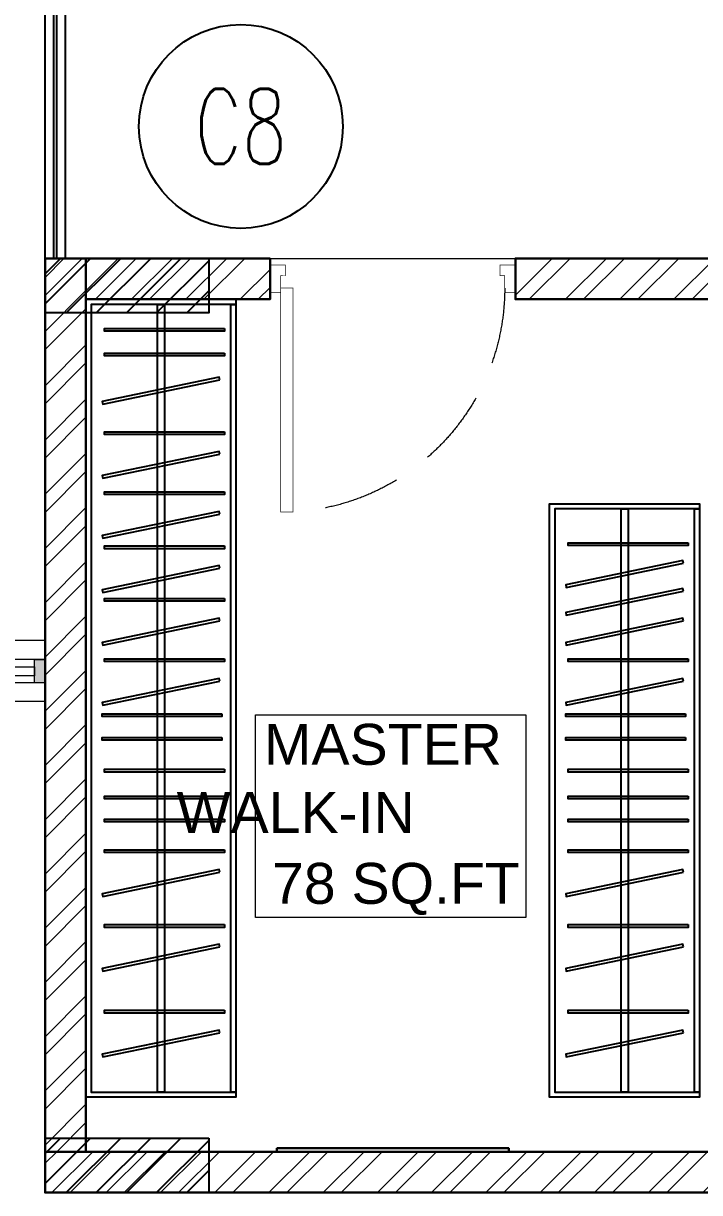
# Model space of a CAD drawing. Header units: inches. Extents: x 16106347 to 16308397, y -515360 to -420631.
# Drawn here: x 16181256 to 16183735, y -508146 to -503859 of the extents above; entities that cross this region are included whole.
import ezdxf
from ezdxf.enums import TextEntityAlignment as Align

# ---------------------------------------------------------------- set-up
doc = ezdxf.new("R2010")
doc.units = ezdxf.units.IN
doc.header["$LTSCALE"] = 1000
doc.header["$MEASUREMENT"] = 0
doc.linetypes.add('DASHED2', pattern=[0.375, 0.25, -0.125])
for name, color, linetype, lineweight in [('$TD_AUDIT_GENERATED_(12FAFF)', 37, 'Continuous', 20), ('dim', 251, 'Continuous', 9), ('Dimension', 18, 'Continuous', 5), ('DOOR', 251, 'Continuous', 20), ('ELE', 252, 'Continuous', 5), ('GLASS', 140, 'Continuous', 25), ('HA', 253, 'Continuous', 5), ('HACTH', 8, 'Continuous', 5), ('P GLASS', 140, 'Continuous', 25), ('WALL', 7, 'Continuous', 30), ('window', 150, 'Continuous', 9)]:
    doc.layers.add(name, color=color, linetype=linetype, lineweight=lineweight)
for name, color, linetype in [('00', 252, 'Continuous'), ('FURINTURE', 37, 'Continuous'), ('S-COLUMN', 1, 'Continuous'), ('S-COLUMN CIRCLE', 9, 'Continuous'), ('S-COLUMN HATCH', 8, 'Continuous'), ('S-COLUMN NO', 2, 'Continuous'), ('TEXT', 7, 'Continuous')]:
    doc.layers.add(name, color=color, linetype=linetype)
doc.styles.add('ARIAL', font='ARIALN.TTF')
doc.styles.add('ROMANS', font='simplex.shx', dxfattribs={"width": 0.7})
pattern_1 = [(45, (20506.6113, 338131.157), (-3.97747564, 3.97747564), []), (45, (20509.263, 338131.157), (-3.97747564, 3.97747564), [])]

# ---------------------------------------------------------------- blocks, each defined once
blk = doc.blocks.new('PASSAGEWINDOWW')
at = {"layer": 'HACTH', "lineweight": -3, "ltscale": 1.5}
for points in [[(332554.05, -16990.65), (332554.05, -16987.32), (332552.52, -16987.32), (332552.52, -16990.65), (332554.04, -16990.65)], [(332690.52, -16990.65), (332690.52, -16987.32), (332688.98, -16987.32), (332688.98, -16988.39), (332688.98, -16989.71), (332688.98, -16990.65)]]:
    blk.add_hatch(color=252, dxfattribs=at).paths.add_polyline_path(points)
at = {"layer": 'P GLASS', "color": 140, "ltscale": 19, "elevation": 0}
for points in [[(332685.31, -16988.89), (332557.72, -16988.89)], [(332685.31, -16989.22), (332557.72, -16989.22)]]:
    blk.add_lwpolyline(points, dxfattribs=at)
at = {"layer": 'window', "color": 18, "ltscale": 19}
for p, q in [((332554.05, -16987.32, 0), (332552.52, -16987.32, 0)), ((332554.05, -16988.39, 0), (332554.05, -16987.32, 0)), ((332688.98, -16988.39, 0), (332688.98, -16987.32, 0)), ((332688.98, -16987.32, 0), (332690.52, -16987.32, 0)), ((332554.05, -16988.39, 0), (332554.05, -16989.71, 0)), ((332554.05, -16989.71, 0), (332554.05, -16988.39, 0)), ((332554.05, -16990.65, 0), (332552.52, -16990.65, 0)), ((332554.05, -16990.65, 0), (332554.05, -16989.71, 0)), ((332557.72, -16989.71, 0), (332685.31, -16989.71, 0)), ((332688.98, -16990.65, 0), (332690.52, -16990.65, 0))]:
    blk.add_line(p, q, dxfattribs=at)
at = {"layer": 'window', "color": 7}
blk.add_line((332557.72, -16988.39, 0), (332685.31, -16988.39, 0), dxfattribs=at)
at = {"layer": 'window', "color": 18, "ltscale": 19, "elevation": 0}
for points in [[(332690.52, -16990.65), (332552.52, -16990.65), (332552.52, -16987.32), (332690.52, -16987.32)], [(332554.05, -16989.71), (332557.72, -16989.71), (332557.72, -16988.39), (332554.05, -16988.39)], [(332688.98, -16989.71), (332685.31, -16989.71), (332685.31, -16988.39), (332688.98, -16988.39)]]:
    blk.add_lwpolyline(points, close=True, dxfattribs=at)
blk = doc.blocks.new('masterwardrobenew2nd')
at = {"layer": 'FURINTURE', "color": 250, "elevation": 0}
for points in [[(355912.73, -14419.67), (355912.73, -14420.42), (355890.73, -14420.42), (355890.73, -14333.42), (355912.73, -14333.42), (355912.73, -14334.17), (355891.48, -14334.17), (355891.48, -14419.67)], [(355911.98, -14419.67), (355911.98, -14334.17), (355891.48, -14334.17), (355891.48, -14419.67)], [(355902.23, -14334.17), (355902.23, -14419.67), (355901.23, -14419.67), (355901.23, -14334.17)], [(355912.73, -14334.17), (355912.73, -14419.67), (355911.98, -14419.67), (355911.98, -14334.17)]]:
    blk.add_lwpolyline(points, close=True, dxfattribs=at)
for points in [[(355911.04, -14339.14), (355911.04, -14339.54), (355893.45, -14339.54), (355893.45, -14339.14), (355911.04, -14339.14)], [(355910.37, -14342.12), (355910.28, -14341.73), (355893.09, -14345.29), (355893.18, -14345.68), (355910.37, -14342.12)], [(355910.37, -14346.2), (355910.28, -14345.81), (355893.09, -14349.36), (355893.18, -14349.75), (355910.37, -14346.2)], [(355910.37, -14350.59), (355910.28, -14350.2), (355893.09, -14353.76), (355893.18, -14354.15), (355910.37, -14350.59)], [(355911.04, -14356.12), (355911.04, -14356.52), (355893.45, -14356.52), (355893.45, -14356.12), (355911.04, -14356.12)], [(355910.37, -14359.4), (355910.28, -14359.01), (355893.09, -14362.56), (355893.18, -14362.95), (355910.37, -14359.4)], [(355910.68, -14364.2), (355910.68, -14364.6), (355893.09, -14364.6), (355893.09, -14364.2), (355910.68, -14364.2)], [(355910.68, -14367.69), (355910.68, -14368.09), (355893.09, -14368.09), (355893.09, -14367.69), (355910.68, -14367.69)], [(355911.04, -14372.34), (355911.04, -14372.74), (355893.45, -14372.74), (355893.45, -14372.34), (355911.04, -14372.34)], [(355911.04, -14376.29), (355911.04, -14376.69), (355893.45, -14376.69), (355893.45, -14376.29), (355911.04, -14376.29)], [(355911.04, -14379.67), (355911.04, -14380.07), (355893.45, -14380.07), (355893.45, -14379.67), (355911.04, -14379.67)], [(355911.04, -14384.16), (355911.04, -14384.56), (355893.45, -14384.56), (355893.45, -14384.16), (355911.04, -14384.16)], [(355910.37, -14387.44), (355910.28, -14387.05), (355893.09, -14390.6), (355893.18, -14390.99), (355910.37, -14387.44)], [(355911.04, -14395.12), (355911.04, -14395.52), (355893.45, -14395.52), (355893.45, -14395.12), (355911.04, -14395.12)], [(355910.37, -14398.4), (355910.28, -14398.01), (355893.09, -14401.56), (355893.18, -14401.95), (355910.37, -14398.4)], [(355911.04, -14407.69), (355911.04, -14408.09), (355893.45, -14408.09), (355893.45, -14407.69), (355911.04, -14407.69)], [(355910.37, -14410.97), (355910.28, -14410.58), (355893.09, -14414.14), (355893.18, -14414.53), (355910.37, -14410.97)]]:
    blk.add_lwpolyline(points, dxfattribs=at)
blk = doc.blocks.new('newmaster')
at = {"layer": 'FURINTURE', "color": 250, "elevation": 0}
for points in [[(355844.73, -14419.67), (355844.73, -14420.42), (355822.73, -14420.42), (355822.73, -14303.42), (355844.73, -14303.42), (355844.73, -14304.17), (355823.48, -14304.17), (355823.48, -14419.67)], [(355843.98, -14419.67), (355843.98, -14304.17), (355823.48, -14304.17), (355823.48, -14419.67)], [(355834.23, -14304.17), (355834.23, -14419.67), (355833.23, -14419.67), (355833.23, -14304.17)], [(355844.73, -14304.17), (355844.73, -14419.67), (355843.98, -14419.67), (355843.98, -14304.17)]]:
    blk.add_lwpolyline(points, close=True, dxfattribs=at)
for points in [[(355843.03, -14307.7), (355843.03, -14308.1), (355825.45, -14308.1), (355825.45, -14307.7), (355843.03, -14307.7)], [(355843.03, -14311.32), (355843.03, -14311.72), (355825.45, -14311.72), (355825.45, -14311.32), (355843.03, -14311.32)], [(355842.36, -14315.25), (355842.27, -14314.86), (355825.09, -14318.42), (355825.18, -14318.81), (355842.36, -14315.25)], [(355843.03, -14322.83), (355843.03, -14323.23), (355825.45, -14323.23), (355825.45, -14322.83), (355843.03, -14322.83)], [(355842.36, -14326.11), (355842.27, -14325.72), (355825.09, -14329.27), (355825.18, -14329.66), (355842.36, -14326.11)], [(355843.03, -14331.64), (355843.03, -14332.04), (355825.45, -14332.04), (355825.45, -14331.64), (355843.03, -14331.64)], [(355842.36, -14334.92), (355842.27, -14334.53), (355825.09, -14338.08), (355825.18, -14338.47), (355842.36, -14334.92)], [(355843.03, -14339.59), (355843.03, -14339.99), (355825.45, -14339.99), (355825.45, -14339.59), (355843.03, -14339.59)], [(355842.36, -14342.87), (355842.27, -14342.48), (355825.09, -14346.04), (355825.18, -14346.43), (355842.36, -14342.87)], [(355843.03, -14347.31), (355843.03, -14347.71), (355825.45, -14347.71), (355825.45, -14347.31), (355843.03, -14347.31)], [(355842.36, -14350.59), (355842.27, -14350.2), (355825.09, -14353.76), (355825.18, -14354.15), (355842.36, -14350.59)], [(355843.03, -14356.12), (355843.03, -14356.52), (355825.45, -14356.52), (355825.45, -14356.12), (355843.03, -14356.12)], [(355842.36, -14359.4), (355842.27, -14359.01), (355825.09, -14362.56), (355825.18, -14362.95), (355842.36, -14359.4)], [(355842.67, -14364.2), (355842.67, -14364.6), (355825.09, -14364.6), (355825.09, -14364.2), (355842.67, -14364.2)], [(355842.67, -14367.69), (355842.67, -14368.09), (355825.09, -14368.09), (355825.09, -14367.69), (355842.67, -14367.69)], [(355843.03, -14372.34), (355843.03, -14372.74), (355825.45, -14372.74), (355825.45, -14372.34), (355843.03, -14372.34)], [(355843.03, -14376.29), (355843.03, -14376.69), (355825.45, -14376.69), (355825.45, -14376.29), (355843.03, -14376.29)], [(355843.03, -14379.67), (355843.03, -14380.07), (355825.45, -14380.07), (355825.45, -14379.67), (355843.03, -14379.67)], [(355843.03, -14384.16), (355843.03, -14384.56), (355825.45, -14384.56), (355825.45, -14384.16), (355843.03, -14384.16)], [(355842.36, -14387.44), (355842.27, -14387.05), (355825.09, -14390.6), (355825.18, -14390.99), (355842.36, -14387.44)], [(355843.03, -14395.12), (355843.03, -14395.52), (355825.45, -14395.52), (355825.45, -14395.12), (355843.03, -14395.12)], [(355842.36, -14398.4), (355842.27, -14398.01), (355825.09, -14401.56), (355825.18, -14401.95), (355842.36, -14398.4)], [(355843.03, -14407.69), (355843.03, -14408.09), (355825.45, -14408.09), (355825.45, -14407.69), (355843.03, -14407.69)], [(355842.36, -14410.97), (355842.27, -14410.58), (355825.09, -14414.14), (355825.18, -14414.53), (355842.36, -14410.97)]]:
    blk.add_lwpolyline(points, dxfattribs=at)
blk = doc.blocks.new('800mm wide flush door')
at = {"layer": 'DOOR', "const_width": 2}
for points in [[(35, 75), (34.9, 805), (74.9, 805), (75, 75)], [(50, 35), (35, 34.9), (35, 89.9), (0, 89.9), (0, -0.1), (50, 0)], [(750, 35), (765, 35), (765, 90), (800, 90), (800, 0), (750, 0)]]:
    blk.add_lwpolyline(points, close=True, dxfattribs=at)
at = {"layer": 'DOOR', "linetype": 'DASHED2'}
blk.add_arc((32.9, 74.1), 732.1, 0.0672, 86.714, dxfattribs=at)
blk = doc.blocks.new('masterbedglazing')
at = {"layer": 'FURINTURE', "color": 7, "elevation": 0}
blk.add_lwpolyline([(355819.72, -14093.36), (355816.72, -14093.36), (355816.72, -14305.39), (355819.72, -14305.39)], close=True, dxfattribs=at)
at = {"layer": 'GLASS', "elevation": 0}
blk.add_lwpolyline([(355818.47, -14093.36), (355817.97, -14093.36), (355817.97, -14305.39), (355818.47, -14305.39)], close=True, dxfattribs=at)
blk = doc.blocks.new('zw$8369')
at = {"layer": 'HA'}
h = blk.add_hatch(dxfattribs=at)
h.set_pattern_fill('ANSI32', color=251, scale=15, angle=360, style=0)
h.set_pattern_definition(pattern_1)
h.paths.add_polyline_path([(-685.62, -888.75), (-691.62, -888.75), (-691.62, -1019.75), (-685.62, -1019.75)])
h = blk.add_hatch(dxfattribs=at)
h.set_pattern_fill('ANSI32', color=251, scale=15, angle=360, style=0)
h.set_pattern_definition(pattern_1)
h.paths.add_polyline_path([(-658.63, -888.75), (-685.62, -888.75), (-685.62, -894.75), (-658.63, -894.75)])
h = blk.add_hatch(dxfattribs=at)
h.set_pattern_fill('ANSI32', color=251, scale=15, angle=360, style=0)
h.set_pattern_definition(pattern_1)
h.paths.add_polyline_path([(-622.63, -888.75), (-469.63, -888.75), (-469.63, -894.75), (-622.63, -894.75)])
h = blk.add_hatch(dxfattribs=at)
h.set_pattern_fill('ANSI32', color=251, scale=15, angle=360, style=0)
h.set_pattern_definition(pattern_1)
h.paths.add_polyline_path([(-691.62, -1019.75), (-463.62, -1019.75), (-463.62, -1025.75), (-691.62, -1025.75)])
at = {"layer": 'dim', "color": 251, "elevation": 0}
blk.add_lwpolyline([(-688.62, -888.75), (-469.63, -888.75), (-469.63, -640.75), (-688.62, -640.75)], close=True, dxfattribs=at)
at = {"layer": 'dim', "color": 251, "lineweight": 30, "elevation": 0}
blk.add_lwpolyline([(-657.62, -1019.25), (-623.62, -1019.25), (-623.62, -1019.75), (-657.62, -1019.75)], close=True, dxfattribs=at)
at = {"layer": 'Dimension', "color": 251, "elevation": 0}
blk.add_lwpolyline([(-660.75, -955.71), (-621.09, -955.71), (-621.09, -985.43), (-660.75, -985.43)], close=True, dxfattribs=at)
at = {"layer": 'WALL', "color": 251, "elevation": 0}
for points in [[(-685.62, -888.75), (-685.62, -1019.75), (-691.62, -1019.75), (-691.62, -888.75)], [(-658.63, -888.75), (-685.62, -888.75), (-685.62, -894.75), (-658.63, -894.75)], [(-469.63, -888.75), (-622.63, -888.75), (-622.63, -894.75), (-469.63, -894.75)], [(-691.62, -1019.75), (-463.62, -1019.75), (-463.62, -1025.75), (-691.62, -1025.75)]]:
    blk.add_lwpolyline(points, close=True, dxfattribs=at)
at = {"layer": 'WALL', "color": 251, "lineweight": 20, "elevation": 0}
blk.add_lwpolyline([(-829.62, -944.75), (-691.62, -944.75), (-691.62, -953.75), (-829.62, -953.75)], close=True, dxfattribs=at)
at = {"layer": '$TD_AUDIT_GENERATED_(12FAFF)', "color": 251, "linetype": 'Continuous', "xscale": -0.04499970686275201, "yscale": 0.04499970686275201, "zscale": 0.04499970686275201, "rotation": 180.0081828573462}
blk.add_blockref('800mm wide flush door', (-658.63, -889.73, 0), dxfattribs=at)
at = {"layer": 'dim', "color": 251, "rotation": 360}
for name, p in [('masterbedglazing', (-356508.35, 13416.64, 0)), ('newmaster', (-356508.35, 13408.67, 0)), ('masterwardrobenew2nd', (-356508.35, 13408.67, 0))]:
    blk.add_blockref(name, p, dxfattribs=at)
at = {"layer": 'ELE', "color": 251, "xscale": -1}
blk.add_blockref('PASSAGEWINDOWW', (331860.89, 16039.73, 0), dxfattribs=at)
at = {"layer": 'TEXT', "color": 251, "char_height": 6, "attachment_point": 1, "style": 'ARIAL'}
for s, insert, width in [('{\\fArial|b0|i0|c0|p34;\\W5.49074; }{\\fArial|b0|i0|c0|p34;\\C1;MASTER }{\\fArial|b0|i0|c0|p34;\\W5.49074; }{\\fArial|b0|i0|c0|p34;\\C1;WALK-IN}', (-672.32, -957.01, 0), 61.0169), ('{\\fArial|b0|i0|c0|p34;\\W9.35054; }{\\fArial|b0|i0|c0|p34;\\C1;78 SQ.FT}', (-680.1, -977.4, 0), 80.1115)]:
    blk.add_mtext(s, dxfattribs=dict(at, insert=insert, width=width))

msp = doc.modelspace()

# ---------------------------------------------------------------- hatches: boundary and pattern name
at = {"layer": 'S-COLUMN HATCH'}
h = msp.add_hatch(dxfattribs=at)
h.set_pattern_fill('ANSI31', color=256, scale=625, angle=360, style=0)
h.set_pattern_definition([(45, (15444549.32, -540975.14), (-55.242717, 55.242717), [])])
h.paths.add_polyline_path([(16181335.3, -504920.9), (16181335.3, -504720.9), (16181935.3, -504720.9), (16181935.3, -504920.9)])
h = msp.add_hatch(dxfattribs=at)
h.set_pattern_fill('ANSI31', color=256, scale=625, angle=360, style=0)
h.set_pattern_definition([(45, (15444549.32, -544200.13), (-55.242717, 55.242717), [])])
h.paths.add_polyline_path([(16181335.3, -508145.9), (16181335.3, -507945.9), (16181935.3, -507945.9), (16181935.3, -508145.9)])

# ---------------------------------------------------------------- linework, layer by layer
at = {"layer": 'S-COLUMN', "ltscale": 5, "elevation": 0}
for points in [[(16181935.3, -504720.9), (16181935.3, -504920.9), (16181335.3, -504920.9), (16181335.3, -504720.9)], [(16181935.3, -507945.9), (16181935.3, -508145.9), (16181335.3, -508145.9), (16181335.3, -507945.9)]]:
    msp.add_lwpolyline(points, close=True, dxfattribs=at)
at = {"layer": 'S-COLUMN CIRCLE'}
msp.add_circle((16182053.3, -504237.2, 0), 373.6, dxfattribs=at)

# ---------------------------------------------------------------- block references
at = {"layer": '00', "color": 1, "linetype": 'Continuous', "xscale": 25, "yscale": 25, "zscale": 25}
msp.add_blockref('zw$8369', (16198625.9, -482502.1, 0), dxfattribs=at)

# ---------------------------------------------------------------- texts
at = {"layer": 'S-COLUMN NO', "style": 'ROMANS', "width": 0.7}
msp.add_text('C8', height=275, dxfattribs=at).set_placement((16182053.3, -504237.2, 0), align=Align.MIDDLE)

doc.saveas('drawing.dxf')
